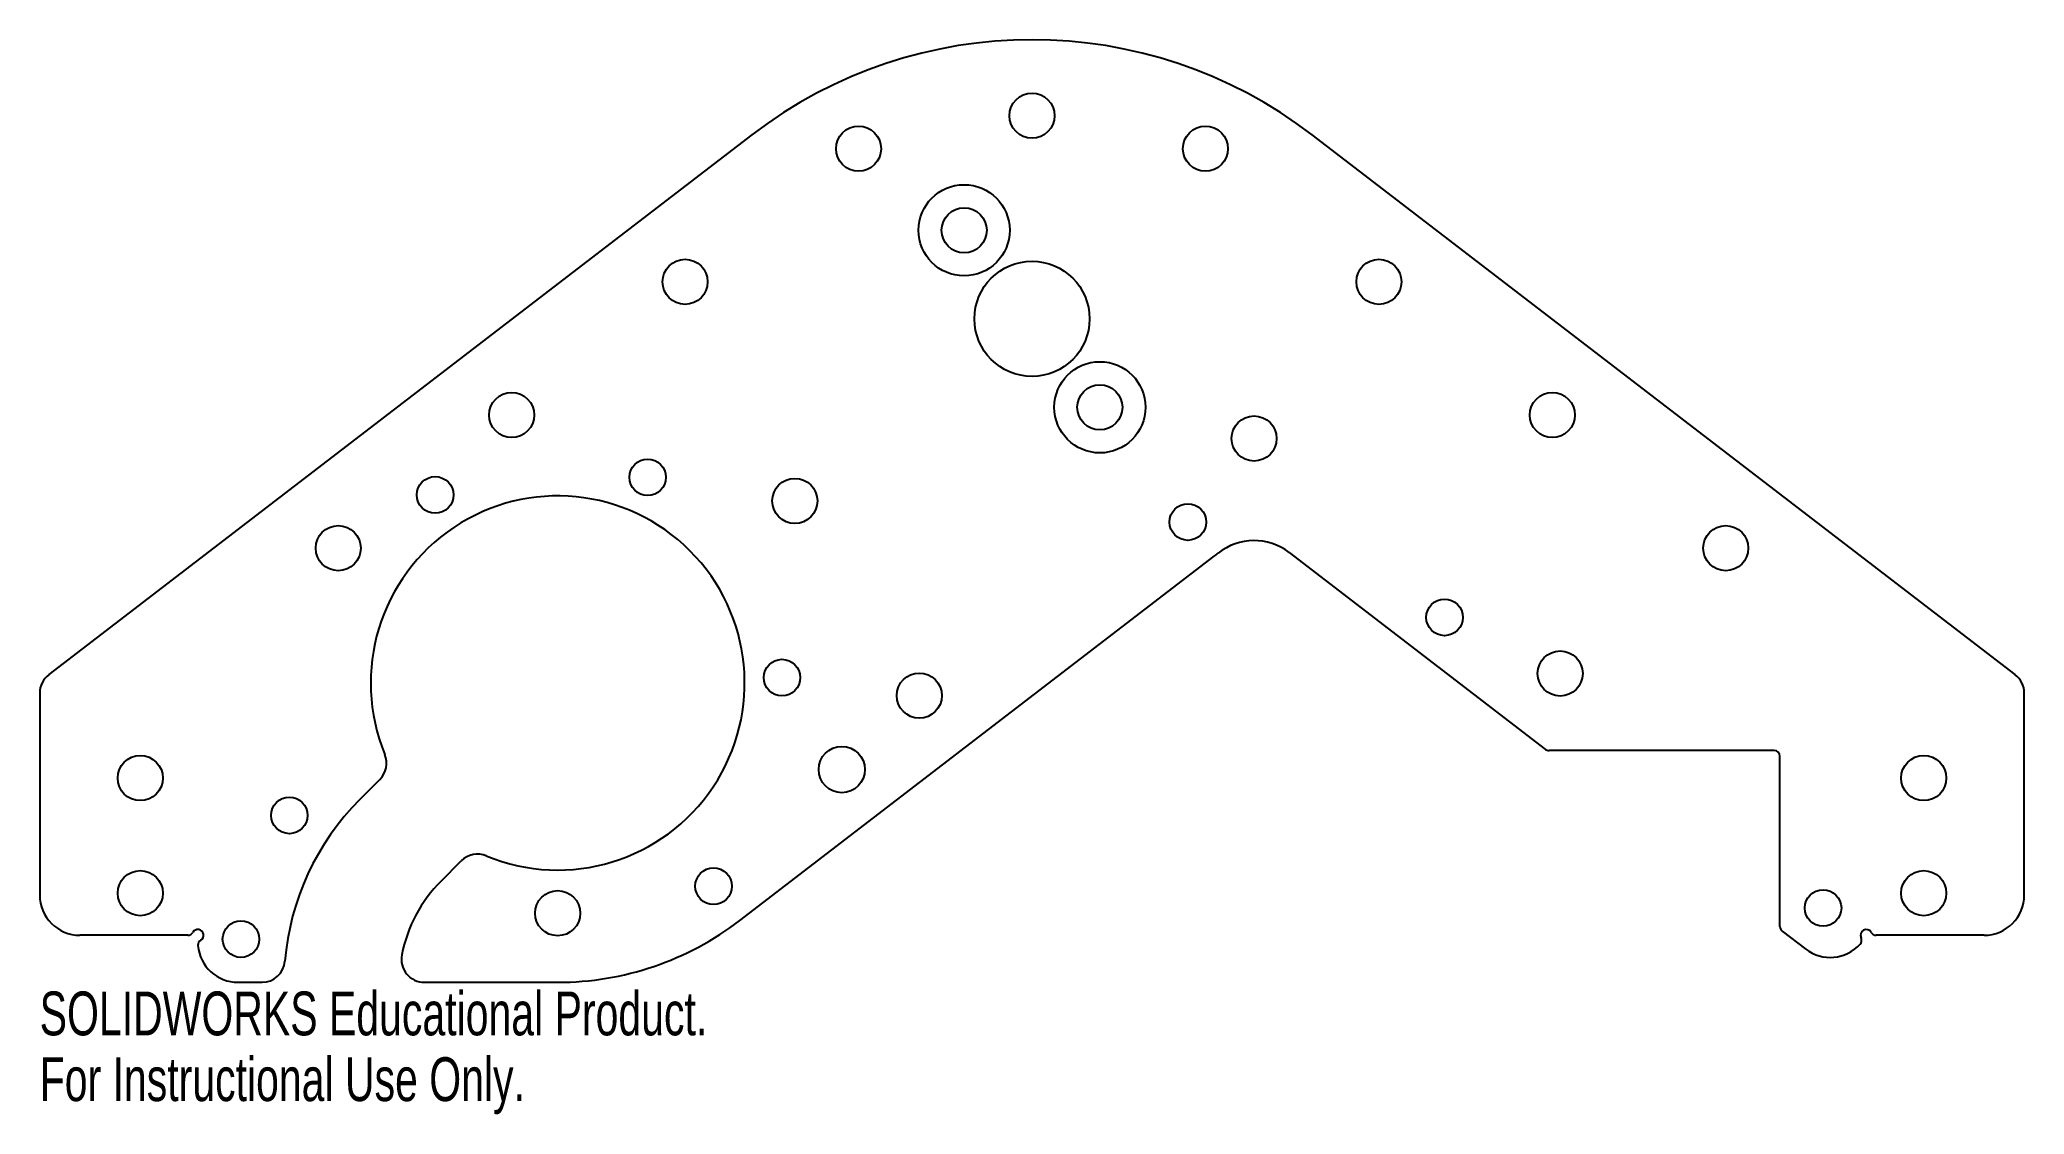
# Model space of a CAD drawing. Header units: inches. Extents: x -4.31 to 4.31, y -3.45 to 1.21.
import ezdxf

# ---------------------------------------------------------------- set-up
doc = ezdxf.new("R2010")
doc.units = ezdxf.units.IN
doc.header["$MEASUREMENT"] = 0
doc.styles.add('SLDTEXTSTYLE0', font='TXT', dxfattribs={"width": 0.7})

msp = doc.modelspace()

# ---------------------------------------------------------------- linework, layer by layer
at = {"color": 7, "linetype": 'Continuous', "lineweight": 25}
for p, q in [((-1.2175, 0.7989), (-4.2729, -1.5455)), ((4.2729, -1.5455), (1.2175, 0.7989)), ((-1.2697, -2.6129), (0.7914, -1.0314)), ((1.1171, -1.0147), (2.2315, -1.8698)), ((-4.312, -1.6249), (-4.312, -2.5021)), ((4.312, -2.5021), (4.312, -1.6249)), ((3.225, -1.875), (2.2467, -1.875)), ((3.25, -2.639), (3.25, -1.9)), ((-2.8338, -2.0007), (-2.9214, -2.0883)), ((-2.5679, -2.4418), (-2.4802, -2.3542)), ((3.2598, -2.6589), (3.3621, -2.7374)), ((-3.6683, -2.6771), (-4.137, -2.6771)), ((4.137, -2.6771), (3.6683, -2.6771)), ((-3.45, -2.8816), (-3.3459, -2.8816)), ((-2.6403, -2.8816), (-2.0611, -2.8816))]:
    msp.add_line(p, q, dxfattribs=at)
for centre, radius in [((0, 0.8822), 0.098), ((-0.7537, 0.7389), 0.098), ((0.7537, 0.7389), 0.098), ((-0.2949, 0.3844), 0.198), ((-0.2949, 0.3844), 0.098), ((-1.5074, 0.1605), 0.098), ((0, 0), 0.25), ((1.5074, 0.1605), 0.098), ((0.2949, -0.3844), 0.198), ((-2.2611, -0.4178), 0.098), ((0.2949, -0.3844), 0.098), ((2.2611, -0.4178), 0.098), ((0.9651, -0.5199), 0.098), ((-2.5935, -0.7648), 0.0795), ((-1.6702, -0.6884), 0.0795), ((-1.0306, -0.7908), 0.098), ((0.6772, -0.8826), 0.0795), ((-3.0147, -0.9961), 0.098), ((3.0147, -0.9961), 0.098), ((1.7926, -1.2967), 0.0795), ((2.295, -1.5405), 0.098), ((-1.0864, -1.5584), 0.0795), ((-0.4898, -1.6363), 0.098), ((-3.875, -1.9946), 0.098), ((-0.8265, -1.9577), 0.1005), ((3.875, -1.9946), 0.098), ((-3.2271, -2.1566), 0.0795), ((-3.875, -2.4946), 0.098), ((-1.3839, -2.4642), 0.0795), ((3.875, -2.4946), 0.098), ((-2.0611, -2.5816), 0.098), ((3.4375, -2.5589), 0.0795), ((-3.4375, -2.6941), 0.0795)]:
    msp.add_circle(centre, radius, dxfattribs=at)
for centre, radius, start, end in [((0, -0.7878), 2, 52.5, 127.5), ((-2.0611, -1.5816), 0.8125, 247.55447, 202.44553), ((0, 0), 1.3, 307.5, 308.4992), ((0.9649, -1.2131), 0.25, 52.5, 128.4992), ((-4.212, -1.6249), 0.1, 127.5, 180), ((4.212, -1.6249), 0.1, 0, 52.5), ((-2.9045, -1.93), 0.1, 315, 22.44553), ((2.2467, -1.85), 0.025, 232.5, 270), ((3.225, -1.9), 0.025, 0, 90), ((-2.1282, -2.8816), 1.1218, 135, 175.30548), ((-2.4095, -2.4249), 0.1, 67.55447, 135), ((-2.1282, -2.8816), 0.6218, 135, 168.95231), ((-4.137, -2.5021), 0.175, 180, 270), ((4.137, -2.5021), 0.175, 270, 0), ((-3.6683, -2.6521), 0.025, 270, 330), ((-3.625, -2.6771), 0.025, 300.80378, 150), ((-2.0611, -1.5816), 1.3, 270, 307.5), ((3.275, -2.639), 0.025, 180, 232.5), ((3.625, -2.6771), 0.025, 30, 205.95102), ((3.6683, -2.6521), 0.025, 210, 270), ((-3.5994, -2.72), 0.025, 120.80378, 185.14764), ((-3.45, -2.7066), 0.175, 185.14764, 270), ((3.4686, -2.5985), 0.175, 232.5, 317.97533), ((3.58, -2.699), 0.025, 317.97533, 25.95102), ((-3.3459, -2.7816), 0.1, 270, 355.30548), ((-2.6403, -2.7816), 0.1, 168.95231, 270)]:
    msp.add_arc(centre, radius, start, end, dxfattribs=at)

# ---------------------------------------------------------------- texts
at = {"color": 7, "linetype": 'Continuous', "char_height": 0.1903, "attachment_point": 1, "style": 'SLDTEXTSTYLE0'}
for s, insert in [('SOLIDWORKS Educational Product.', (-4.312, -2.9217)), ('For Instructional Use Only.', (-4.312, -3.2072))]:
    msp.add_mtext(s, dxfattribs=dict(at, insert=insert))

doc.saveas('drawing.dxf')
